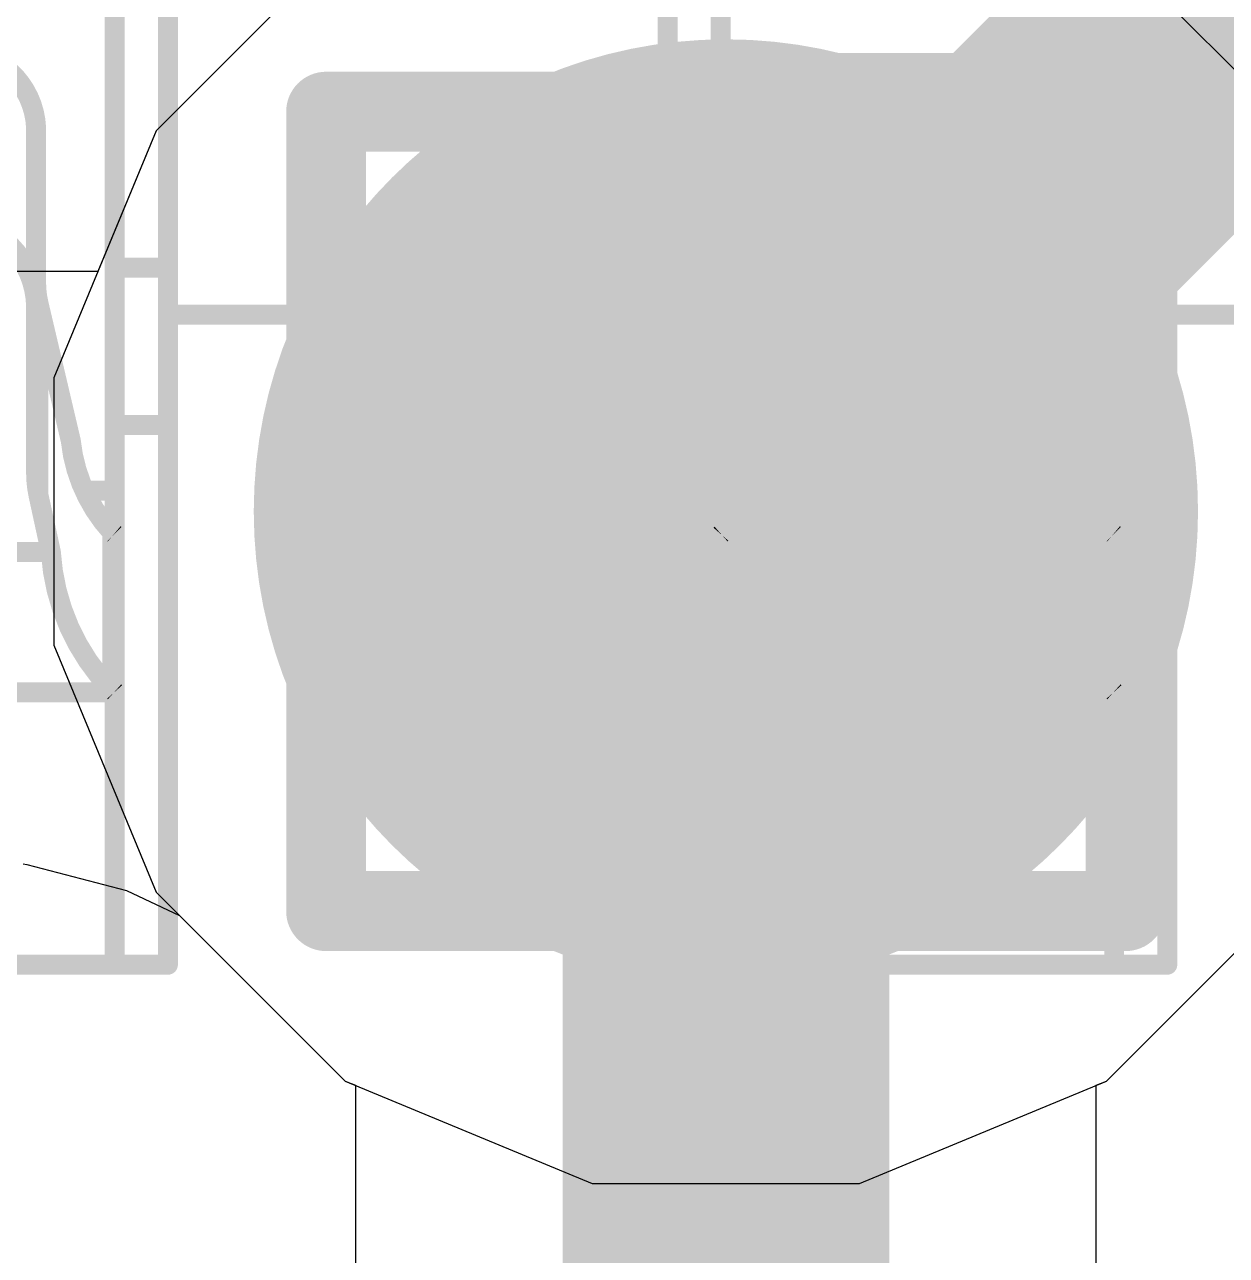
# Model space of a CAD drawing. Header units: inches. Extents: x -6 to 5433, y -4 to 5447.
# Drawn here: x 6.743 to 7.506, y 27.467 to 28.249 of the extents above; entities that cross this region are included whole.
import ezdxf

# ---------------------------------------------------------------- set-up
doc = ezdxf.new("R2010")
doc.units = ezdxf.units.IN
for name, color, linetype in [('Bottom Layer', 5, 'Continuous'), ('Drill Drawing', 1, 'Continuous'), ('Ground', 16, 'Continuous'), ('Mechanical 4', 56, 'Continuous'), ('Power', 76, 'Continuous'), ('Top Layer', 1, 'Continuous'), ('Via Holes', 16, 'Continuous')]:
    doc.layers.add(name, color=color, linetype=linetype)

msp = doc.modelspace()

# ---------------------------------------------------------------- hatches: boundary and pattern name
at = {"layer": 'Bottom Layer'}
h = msp.add_hatch(color=5, dxfattribs=at)
edge = h.paths.add_edge_path()
edge.add_arc((7.1882, 27.94), 0.3, 0, 360)
at = {"layer": 'Ground'}
h = msp.add_hatch(color=16, dxfattribs=at)
edge = h.paths.add_edge_path()
edge.add_arc((7.1882, 27.94), 0.3, 0, 360)
at = {"layer": 'Power'}
h = msp.add_hatch(color=76, dxfattribs=at)
edge = h.paths.add_edge_path()
edge.add_arc((7.1882, 27.94), 0.3, 0, 360)
at = {"layer": 'Top Layer'}
h = msp.add_hatch(color=1, dxfattribs=at)
edge = h.paths.add_edge_path()
edge.add_arc((7.1882, 27.94), 0.3, 0, 360)
at = {"layer": 'Via Holes'}
h = msp.add_hatch(color=7, dxfattribs=at)
edge = h.paths.add_edge_path()
edge.add_arc((7.1882, 27.94), 0.15, 0, 360)

# ---------------------------------------------------------------- linework, layer by layer
at = {"layer": 'Bottom Layer'}
for p, q in [((6.94633, 28.30199), (6.82621, 28.18187)), ((7.55019, 28.18187), (7.43007, 28.30199)), ((6.82621, 28.18187), (6.7612, 28.02494)), ((6.7612, 28.02494), (6.7612, 27.85506)), ((6.7612, 27.85506), (6.82621, 27.69813)), ((6.82621, 27.69813), (6.94633, 27.57801)), ((7.43007, 27.57801), (7.55019, 27.69813)), ((6.94633, 27.57801), (6.95288, 27.5753)), ((7.42352, 27.5753), (7.43007, 27.57801)), ((6.95288, 27.5753), (6.95288, 26.10575)), ((7.42352, 26.00828), (7.42352, 27.5753))]:
    msp.add_line(p, q, dxfattribs=at)
msp.add_lwpolyline([(7.1882, 26.00828, 0.20761, 0.20761, 0), (7.1882, 27.94, 0.20761, 0.20761, 0)], format="xyseb", dxfattribs=at)
msp.add_lwpolyline([(7.1363, 27.94, 0.1038, 0.1038, 1), (7.2401, 27.94, 0.1038, 0.1038, 1)], format="xyseb", close=True, dxfattribs=at)
at = {"layer": 'Drill Drawing'}
for points in [[(6.9342, 28.194, 0.0508, 0.0508, 0), (7.4422, 28.194, 0.0508, 0.0508, 0)], [(6.9342, 27.686, 0.0508, 0.0508, 0), (6.9342, 28.194, 0.0508, 0.0508, 0)], [(7.4422, 27.686, 0.0508, 0.0508, 0), (7.4422, 28.194, 0.0508, 0.0508, 0)], [(7.0358, 28.0924, 0.0508, 0.0508, 0), (7.3406, 28.0924, 0.0508, 0.0508, 0)], [(7.0358, 27.7876, 0.0508, 0.0508, 0), (7.0358, 28.0924, 0.0508, 0.0508, 0)], [(7.3406, 27.7876, 0.0508, 0.0508, 0), (7.3406, 28.0924, 0.0508, 0.0508, 0)], [(7.0358, 27.7876, 0.0508, 0.0508, 0), (7.3406, 27.7876, 0.0508, 0.0508, 0)], [(6.9342, 27.686, 0.0508, 0.0508, 0), (7.4422, 27.686, 0.0508, 0.0508, 0)]]:
    msp.add_lwpolyline(points, format="xyseb", dxfattribs=at)
for points in [[(6.9215, 28.194, 0.0254, 0.0254, 1), (6.9469, 28.194, 0.0254, 0.0254, 1)], [(6.9215, 28.194, 0.0254, 0.0254, 1), (6.9469, 28.194, 0.0254, 0.0254, 1)], [(7.4295, 28.194, 0.0254, 0.0254, 1), (7.4549, 28.194, 0.0254, 0.0254, 1)], [(7.4295, 28.194, 0.0254, 0.0254, 1), (7.4549, 28.194, 0.0254, 0.0254, 1)], [(7.0231, 28.0924, 0.0254, 0.0254, 1), (7.0485, 28.0924, 0.0254, 0.0254, 1)], [(7.0231, 28.0924, 0.0254, 0.0254, 1), (7.0485, 28.0924, 0.0254, 0.0254, 1)], [(7.3279, 28.0924, 0.0254, 0.0254, 1), (7.3533, 28.0924, 0.0254, 0.0254, 1)], [(7.3279, 28.0924, 0.0254, 0.0254, 1), (7.3533, 28.0924, 0.0254, 0.0254, 1)], [(7.0231, 27.7876, 0.0254, 0.0254, 1), (7.0485, 27.7876, 0.0254, 0.0254, 1)], [(7.0231, 27.7876, 0.0254, 0.0254, 1), (7.0485, 27.7876, 0.0254, 0.0254, 1)], [(7.3279, 27.7876, 0.0254, 0.0254, 1), (7.3533, 27.7876, 0.0254, 0.0254, 1)], [(7.3279, 27.7876, 0.0254, 0.0254, 1), (7.3533, 27.7876, 0.0254, 0.0254, 1)], [(6.9215, 27.686, 0.0254, 0.0254, 1), (6.9469, 27.686, 0.0254, 0.0254, 1)], [(6.9215, 27.686, 0.0254, 0.0254, 1), (6.9469, 27.686, 0.0254, 0.0254, 1)], [(7.4295, 27.686, 0.0254, 0.0254, 1), (7.4549, 27.686, 0.0254, 0.0254, 1)], [(7.4295, 27.686, 0.0254, 0.0254, 1), (7.4549, 27.686, 0.0254, 0.0254, 1)]]:
    msp.add_lwpolyline(points, format="xyseb", close=True, dxfattribs=at)
at = {"layer": 'Ground'}
for p, q in [((6.94633, 28.30199), (6.82621, 28.18187)), ((6.82621, 28.18187), (6.7612, 28.02494)), ((6.7612, 28.02494), (6.7612, 27.85506)), ((6.7612, 27.85506), (6.82621, 27.69813)), ((6.82621, 27.69813), (6.94633, 27.57801)), ((7.43007, 27.57801), (7.55019, 27.69813)), ((6.94633, 27.57801), (7.10326, 27.513)), ((7.27314, 27.513), (7.43007, 27.57801)), ((7.10326, 27.513), (7.27314, 27.513))]:
    msp.add_line(p, q, dxfattribs=at)
msp.add_lwpolyline([(7.1882, 27.94, 0.20761, 0.20761, 0), (8.86425, 29.61605, 0.20761, 0.20761, 0)], format="xyseb", dxfattribs=at)
msp.add_lwpolyline([(7.1363, 27.94, 0.1038, 0.1038, 1), (7.2401, 27.94, 0.1038, 0.1038, 1)], format="xyseb", close=True, dxfattribs=at)
at = {"layer": 'Mechanical 4'}
for points in [[(6.83365, 28.06495, 0.0127, 0.0127, 0), (6.83365, 28.53495, 0.0127, 0.0127, 0)], [(7.15115, 28.06495, 0.0127, 0.0127, 0), (7.15115, 28.53495, 0.0127, 0.0127, 0)], [(7.46865, 28.06495, 0.0127, 0.0127, 0), (7.46865, 28.53495, 0.0127, 0.0127, 0)], [(6.79991, 27.65195, 0.0127, 0.0127, 0), (6.79991, 28.35441, 0.0127, 0.0127, 0)], [(7.18491, 27.65195, 0.0127, 0.0127, 0), (7.18491, 28.35441, 0.0127, 0.0127, 0)], [(7.43491, 27.65195, 0.0127, 0.0127, 0), (7.43491, 28.35441, 0.0127, 0.0127, 0)], [(6.7259, 28.22494, 0.0127, 0.0127, -0.247377), (6.74991, 28.1837, 0.0127, 0.0127, 0)], [(7.23491, 28.1837, 0.0127, 0.0127, -0.247377), (7.25891, 28.22494, 0.0127, 0.0127, 0)], [(7.25892, 28.22494, 0.0127, 0.0127, 0), (7.36089, 28.22494, 0.0127, 0.0127, 0)], [(7.25892, 28.11528, 0.0127, 0.0127, 0), (7.25892, 28.22494, 0.0127, 0.0127, 0)], [(7.36089, 28.11528, 0.0127, 0.0127, 0), (7.36089, 28.22494, 0.0127, 0.0127, 0)], [(7.3609, 28.22494, 0.0127, 0.0127, -0.247377), (7.38491, 28.1837, 0.0127, 0.0127, 0)], [(6.74991, 27.96435, 0.0127, 0.0127, 0), (6.74991, 28.1837, 0.0127, 0.0127, 0)], [(7.23491, 27.96435, 0.0127, 0.0127, 0), (7.23491, 28.1837, 0.0127, 0.0127, 0)], [(7.38491, 27.96435, 0.0127, 0.0127, 0), (7.38491, 28.1837, 0.0127, 0.0127, 0)], [(6.7259, 28.11529, 0.0127, 0.0127, -0.23748), (6.74991, 28.07071, 0.0127, 0.0127, 0)], [(7.23491, 28.07071, 0.0127, 0.0127, -0.23748), (7.25891, 28.11529, 0.0127, 0.0127, 0)], [(7.25892, 28.11528, 0.0127, 0.0127, 0), (7.36089, 28.11528, 0.0127, 0.0127, 0)], [(7.3609, 28.11529, 0.0127, 0.0127, -0.23748), (7.38491, 28.07071, 0.0127, 0.0127, 0)], [(6.79991, 28.09495, 0.0127, 0.0127, 0), (6.83365, 28.09495, 0.0127, 0.0127, 0)], [(7.15115, 28.09495, 0.0127, 0.0127, 0), (7.18491, 28.09495, 0.0127, 0.0127, 0)], [(7.43491, 28.09495, 0.0127, 0.0127, 0), (7.46865, 28.09495, 0.0127, 0.0127, 0)], [(6.75142, 28.07223, 0.0127, 0.0127, -0.057864), (6.74991, 28.08526, 0.0127, 0.0127, 0)], [(7.23491, 28.08526, 0.0127, 0.0127, -0.057864), (7.23339, 28.07223, 0.0127, 0.0127, 0)], [(7.38642, 28.07223, 0.0127, 0.0127, -0.057864), (7.38491, 28.08526, 0.0127, 0.0127, 0)], [(6.75142, 28.07223, 0.0127, 0.0127, 0), (6.77194, 27.98495, 0.0127, 0.0127, 0)], [(6.75142, 27.95028, 0.0127, 0.0127, 0), (6.75142, 28.07223, 0.0127, 0.0127, 0)], [(7.21286, 27.98495, 0.0127, 0.0127, 0), (7.23339, 28.07223, 0.0127, 0.0127, 0)], [(7.23339, 27.95028, 0.0127, 0.0127, 0), (7.23339, 28.07223, 0.0127, 0.0127, 0)], [(7.38642, 28.07223, 0.0127, 0.0127, 0), (7.40694, 27.98495, 0.0127, 0.0127, 0)], [(7.38642, 27.95028, 0.0127, 0.0127, 0), (7.38642, 28.07223, 0.0127, 0.0127, 0)], [(6.83365, 28.06495, 0.0127, 0.0127, 0), (7.15115, 28.06495, 0.0127, 0.0127, 0)], [(6.83365, 27.65195, 0.0127, 0.0127, 0), (6.83365, 28.06495, 0.0127, 0.0127, 0)], [(7.15115, 27.65195, 0.0127, 0.0127, 0), (7.15115, 28.06495, 0.0127, 0.0127, 0)], [(7.46865, 28.06495, 0.0127, 0.0127, 0), (7.78615, 28.06495, 0.0127, 0.0127, 0)], [(7.46865, 27.65195, 0.0127, 0.0127, 0), (7.46865, 28.06495, 0.0127, 0.0127, 0)], [(6.79991, 27.99495, 0.0127, 0.0127, 0), (6.83365, 27.99495, 0.0127, 0.0127, 0)], [(7.15115, 27.99495, 0.0127, 0.0127, 0), (7.18491, 27.99495, 0.0127, 0.0127, 0)], [(7.43491, 27.99495, 0.0127, 0.0127, 0), (7.46865, 27.99495, 0.0127, 0.0127, 0)], [(6.79839, 27.92645, 0.0127, 0.0127, -0.162591), (6.77194, 27.98495, 0.0127, 0.0127, 0)], [(7.21287, 27.98495, 0.0127, 0.0127, -0.162591), (7.18642, 27.92645, 0.0127, 0.0127, 0)], [(7.43339, 27.92645, 0.0127, 0.0127, -0.162591), (7.40694, 27.98495, 0.0127, 0.0127, 0)], [(6.75142, 27.95028, 0.0127, 0.0127, -0.053658), (6.74991, 27.96435, 0.0127, 0.0127, 0)], [(7.23491, 27.96435, 0.0127, 0.0127, -0.053658), (7.23339, 27.95028, 0.0127, 0.0127, 0)], [(7.38642, 27.95028, 0.0127, 0.0127, -0.053658), (7.38491, 27.96435, 0.0127, 0.0127, 0)], [(6.75142, 27.95028, 0.0127, 0.0127, 0), (6.75928, 27.91418, 0.0127, 0.0127, 0)], [(6.78124, 27.95328, 0.0127, 0.0127, 0), (6.79991, 27.95328, 0.0127, 0.0127, 0)], [(7.18491, 27.95328, 0.0127, 0.0127, 0), (7.20357, 27.95328, 0.0127, 0.0127, 0)], [(7.22553, 27.91418, 0.0127, 0.0127, 0), (7.23339, 27.95028, 0.0127, 0.0127, 0)], [(7.38642, 27.95028, 0.0127, 0.0127, 0), (7.39428, 27.91418, 0.0127, 0.0127, 0)], [(7.41624, 27.95328, 0.0127, 0.0127, 0), (7.43491, 27.95328, 0.0127, 0.0127, 0)], [(6.79839, 27.92645, 0.0127, 0.0127, 0), (6.79865, 27.92629, 0.0127, 0.0127, 0)], [(6.79839, 27.82608, 0.0127, 0.0127, 0), (6.79839, 27.92645, 0.0127, 0.0127, 0)], [(6.79865, 27.92629, 0.0127, 0.0127, 0), (6.79891, 27.92613, 0.0127, 0.0127, 0)], [(6.79891, 27.92613, 0.0127, 0.0127, -0.006055), (6.79915, 27.92598, 0.0127, 0.0127, 0)], [(6.79915, 27.92598, 0.0127, 0.0127, -0.010737), (6.79936, 27.92584, 0.0127, 0.0127, 0)], [(6.79936, 27.92584, 0.0127, 0.0127, -0.018562), (6.79952, 27.92571, 0.0127, 0.0127, 0)], [(6.79952, 27.92572, 0.0127, 0.0127, -0.023386), (6.79965, 27.9256, 0.0127, 0.0127, 0)], [(6.79965, 27.9256, 0.0127, 0.0127, -0.054321), (6.79981, 27.9254, 0.0127, 0.0127, 0)], [(6.79981, 27.9254, 0.0127, 0.0127, -0.028597), (6.79991, 27.92521, 0.0127, 0.0127, 0)], [(7.18491, 27.92521, 0.0127, 0.0127, -0.011022), (7.18494, 27.9253, 0.0127, 0.0127, 0)], [(7.18494, 27.9253, 0.0127, 0.0127, -0.028404), (7.18499, 27.92539, 0.0127, 0.0127, 0)], [(7.18499, 27.92539, 0.0127, 0.0127, -0.035041), (7.18505, 27.92549, 0.0127, 0.0127, 0)], [(7.18505, 27.92549, 0.0127, 0.0127, -0.032319), (7.18515, 27.92559, 0.0127, 0.0127, 0)], [(7.18515, 27.92559, 0.0127, 0.0127, -0.024462), (7.18529, 27.92571, 0.0127, 0.0127, 0)], [(7.18529, 27.92571, 0.0127, 0.0127, -0.013729), (7.18547, 27.92584, 0.0127, 0.0127, 0)], [(7.18547, 27.92584, 0.0127, 0.0127, -0.00812), (7.18568, 27.92599, 0.0127, 0.0127, 0)], [(7.18568, 27.92599, 0.0127, 0.0127, -0.004821), (7.18591, 27.92614, 0.0127, 0.0127, 0)], [(7.18591, 27.92614, 0.0127, 0.0127, 0), (7.18642, 27.92645, 0.0127, 0.0127, 0)], [(7.18642, 27.82608, 0.0127, 0.0127, 0), (7.18642, 27.92645, 0.0127, 0.0127, 0)], [(7.43339, 27.92645, 0.0127, 0.0127, 0), (7.43365, 27.92629, 0.0127, 0.0127, 0)], [(7.43339, 27.82608, 0.0127, 0.0127, 0), (7.43339, 27.92645, 0.0127, 0.0127, 0)], [(7.43365, 27.92629, 0.0127, 0.0127, 0), (7.43391, 27.92613, 0.0127, 0.0127, 0)], [(7.43391, 27.92613, 0.0127, 0.0127, -0.006055), (7.43415, 27.92598, 0.0127, 0.0127, 0)], [(7.43415, 27.92598, 0.0127, 0.0127, -0.010737), (7.43436, 27.92584, 0.0127, 0.0127, 0)], [(7.43436, 27.92584, 0.0127, 0.0127, -0.018562), (7.43452, 27.92571, 0.0127, 0.0127, 0)], [(7.43452, 27.92572, 0.0127, 0.0127, -0.023386), (7.43465, 27.9256, 0.0127, 0.0127, 0)], [(7.43465, 27.9256, 0.0127, 0.0127, -0.054321), (7.43481, 27.9254, 0.0127, 0.0127, 0)], [(7.43481, 27.9254, 0.0127, 0.0127, -0.028597), (7.43491, 27.92521, 0.0127, 0.0127, 0)], [(6.59053, 27.91418, 0.0127, 0.0127, 0), (6.75928, 27.91418, 0.0127, 0.0127, 0)], [(6.79839, 27.82608, 0.0127, 0.0127, -0.179894), (6.75928, 27.91418, 0.0127, 0.0127, 0)], [(7.22553, 27.91418, 0.0127, 0.0127, -0.179894), (7.18642, 27.82608, 0.0127, 0.0127, 0)], [(7.22553, 27.91418, 0.0127, 0.0127, 0), (7.39428, 27.91418, 0.0127, 0.0127, 0)], [(7.43339, 27.82608, 0.0127, 0.0127, -0.179894), (7.39428, 27.91418, 0.0127, 0.0127, 0)], [(6.54991, 27.82495, 0.0127, 0.0127, 0), (6.79991, 27.82495, 0.0127, 0.0127, 0)], [(6.79839, 27.82608, 0.0127, 0.0127, 0), (6.79865, 27.82595, 0.0127, 0.0127, 0)], [(6.79865, 27.82595, 0.0127, 0.0127, 0), (6.79891, 27.82584, 0.0127, 0.0127, 0)], [(6.79891, 27.82584, 0.0127, 0.0127, -0.005205), (6.79915, 27.82573, 0.0127, 0.0127, 0)], [(6.79915, 27.82572, 0.0127, 0.0127, -0.009376), (6.79935, 27.82562, 0.0127, 0.0127, 0)], [(6.79935, 27.82562, 0.0127, 0.0127, -0.016687), (6.79952, 27.82552, 0.0127, 0.0127, 0)], [(6.79952, 27.82552, 0.0127, 0.0127, -0.021994), (6.79965, 27.82543, 0.0127, 0.0127, 0)], [(6.79964, 27.82543, 0.0127, 0.0127, -0.026751), (6.79974, 27.82535, 0.0127, 0.0127, 0)], [(6.79974, 27.82535, 0.0127, 0.0127, -0.028288), (6.79981, 27.82528, 0.0127, 0.0127, 0)], [(6.79981, 27.82528, 0.0127, 0.0127, -0.032605), (6.79991, 27.82515, 0.0127, 0.0127, 0)], [(7.18491, 27.82515, 0.0127, 0.0127, -0.013234), (7.18494, 27.82521, 0.0127, 0.0127, 0)], [(7.18491, 27.82495, 0.0127, 0.0127, 0), (7.43491, 27.82495, 0.0127, 0.0127, 0)], [(7.18494, 27.82521, 0.0127, 0.0127, -0.032689), (7.18499, 27.82528, 0.0127, 0.0127, 0)], [(7.18499, 27.82528, 0.0127, 0.0127, -0.037446), (7.18505, 27.82535, 0.0127, 0.0127, 0)], [(7.18505, 27.82535, 0.0127, 0.0127, -0.031881), (7.18515, 27.82543, 0.0127, 0.0127, 0)], [(7.18515, 27.82543, 0.0127, 0.0127, -0.02262), (7.18529, 27.82552, 0.0127, 0.0127, 0)], [(7.18529, 27.82552, 0.0127, 0.0127, -0.012209), (7.18547, 27.82562, 0.0127, 0.0127, 0)], [(7.18547, 27.82562, 0.0127, 0.0127, -0.00707), (7.18568, 27.82573, 0.0127, 0.0127, 0)], [(7.18568, 27.82573, 0.0127, 0.0127, 0), (7.18591, 27.82584, 0.0127, 0.0127, 0)], [(7.18591, 27.82584, 0.0127, 0.0127, 0), (7.18642, 27.82608, 0.0127, 0.0127, 0)], [(7.43339, 27.82608, 0.0127, 0.0127, 0), (7.43365, 27.82595, 0.0127, 0.0127, 0)], [(7.43365, 27.82595, 0.0127, 0.0127, 0), (7.43391, 27.82584, 0.0127, 0.0127, 0)], [(7.43391, 27.82584, 0.0127, 0.0127, -0.005205), (7.43415, 27.82573, 0.0127, 0.0127, 0)], [(7.43415, 27.82572, 0.0127, 0.0127, -0.009376), (7.43435, 27.82562, 0.0127, 0.0127, 0)], [(7.43435, 27.82562, 0.0127, 0.0127, -0.016687), (7.43452, 27.82552, 0.0127, 0.0127, 0)], [(7.43452, 27.82552, 0.0127, 0.0127, -0.021994), (7.43465, 27.82543, 0.0127, 0.0127, 0)], [(7.43464, 27.82543, 0.0127, 0.0127, -0.026751), (7.43474, 27.82535, 0.0127, 0.0127, 0)], [(7.43474, 27.82535, 0.0127, 0.0127, -0.028288), (7.43481, 27.82528, 0.0127, 0.0127, 0)], [(7.43481, 27.82528, 0.0127, 0.0127, -0.032605), (7.43491, 27.82515, 0.0127, 0.0127, 0)], [(6.51615, 27.65195, 0.0127, 0.0127, 0), (6.83365, 27.65195, 0.0127, 0.0127, 0)], [(7.15115, 27.65195, 0.0127, 0.0127, 0), (7.46865, 27.65195, 0.0127, 0.0127, 0)]]:
    msp.add_lwpolyline(points, format="xyseb", dxfattribs=at)
for points in [[(7.25574, 28.22494, 0.00635, 0.00635, 1), (7.26209, 28.22494, 0.00635, 0.00635, 1)], [(7.25574, 28.22494, 0.00635, 0.00635, 1), (7.26209, 28.22494, 0.00635, 0.00635, 1)], [(7.25574, 28.22494, 0.00635, 0.00635, 1), (7.26209, 28.22494, 0.00635, 0.00635, 1)], [(7.35772, 28.22494, 0.00635, 0.00635, 1), (7.36407, 28.22494, 0.00635, 0.00635, 1)], [(7.35772, 28.22494, 0.00635, 0.00635, 1), (7.36407, 28.22494, 0.00635, 0.00635, 1)], [(7.35772, 28.22494, 0.00635, 0.00635, 1), (7.36407, 28.22494, 0.00635, 0.00635, 1)], [(6.74673, 28.1837, 0.00635, 0.00635, 1), (6.75308, 28.1837, 0.00635, 0.00635, 1)], [(6.74673, 28.1837, 0.00635, 0.00635, 1), (6.75308, 28.1837, 0.00635, 0.00635, 1)], [(7.23173, 28.1837, 0.00635, 0.00635, 1), (7.23808, 28.1837, 0.00635, 0.00635, 1)], [(7.23173, 28.1837, 0.00635, 0.00635, 1), (7.23808, 28.1837, 0.00635, 0.00635, 1)], [(7.38173, 28.1837, 0.00635, 0.00635, 1), (7.38808, 28.1837, 0.00635, 0.00635, 1)], [(7.38173, 28.1837, 0.00635, 0.00635, 1), (7.38808, 28.1837, 0.00635, 0.00635, 1)], [(7.25574, 28.11529, 0.00635, 0.00635, 1), (7.26209, 28.11529, 0.00635, 0.00635, 1)], [(7.25574, 28.11528, 0.00635, 0.00635, 1), (7.26209, 28.11528, 0.00635, 0.00635, 1)], [(7.25574, 28.11528, 0.00635, 0.00635, 1), (7.26209, 28.11528, 0.00635, 0.00635, 1)], [(7.35772, 28.11528, 0.00635, 0.00635, 1), (7.36407, 28.11528, 0.00635, 0.00635, 1)], [(7.35772, 28.11528, 0.00635, 0.00635, 1), (7.36407, 28.11528, 0.00635, 0.00635, 1)], [(7.35772, 28.11529, 0.00635, 0.00635, 1), (7.36407, 28.11529, 0.00635, 0.00635, 1)], [(6.79673, 28.09495, 0.00635, 0.00635, 1), (6.80308, 28.09495, 0.00635, 0.00635, 1)], [(6.83048, 28.09495, 0.00635, 0.00635, 1), (6.83683, 28.09495, 0.00635, 0.00635, 1)], [(7.14798, 28.09495, 0.00635, 0.00635, 1), (7.15433, 28.09495, 0.00635, 0.00635, 1)], [(7.18173, 28.09495, 0.00635, 0.00635, 1), (7.18808, 28.09495, 0.00635, 0.00635, 1)], [(7.43173, 28.09495, 0.00635, 0.00635, 1), (7.43808, 28.09495, 0.00635, 0.00635, 1)], [(7.46548, 28.09495, 0.00635, 0.00635, 1), (7.47183, 28.09495, 0.00635, 0.00635, 1)], [(6.74673, 28.08526, 0.00635, 0.00635, 1), (6.75308, 28.08526, 0.00635, 0.00635, 1)], [(7.23173, 28.08526, 0.00635, 0.00635, 1), (7.23808, 28.08526, 0.00635, 0.00635, 1)], [(7.38173, 28.08526, 0.00635, 0.00635, 1), (7.38808, 28.08526, 0.00635, 0.00635, 1)], [(6.74825, 28.07223, 0.00635, 0.00635, 1), (6.7546, 28.07223, 0.00635, 0.00635, 1)], [(6.74825, 28.07223, 0.00635, 0.00635, 1), (6.7546, 28.07223, 0.00635, 0.00635, 1)], [(6.74825, 28.07223, 0.00635, 0.00635, 1), (6.7546, 28.07223, 0.00635, 0.00635, 1)], [(7.23021, 28.07223, 0.00635, 0.00635, 1), (7.23656, 28.07223, 0.00635, 0.00635, 1)], [(7.23021, 28.07223, 0.00635, 0.00635, 1), (7.23656, 28.07223, 0.00635, 0.00635, 1)], [(7.23021, 28.07223, 0.00635, 0.00635, 1), (7.23656, 28.07223, 0.00635, 0.00635, 1)], [(7.38325, 28.07223, 0.00635, 0.00635, 1), (7.3896, 28.07223, 0.00635, 0.00635, 1)], [(7.38325, 28.07223, 0.00635, 0.00635, 1), (7.3896, 28.07223, 0.00635, 0.00635, 1)], [(7.38325, 28.07223, 0.00635, 0.00635, 1), (7.3896, 28.07223, 0.00635, 0.00635, 1)], [(6.74673, 28.07071, 0.00635, 0.00635, 1), (6.75308, 28.07071, 0.00635, 0.00635, 1)], [(6.83048, 28.06495, 0.00635, 0.00635, 1), (6.83683, 28.06495, 0.00635, 0.00635, 1)], [(6.83048, 28.06495, 0.00635, 0.00635, 1), (6.83683, 28.06495, 0.00635, 0.00635, 1)], [(6.83048, 28.06495, 0.00635, 0.00635, 1), (6.83683, 28.06495, 0.00635, 0.00635, 1)], [(7.14798, 28.06495, 0.00635, 0.00635, 1), (7.15433, 28.06495, 0.00635, 0.00635, 1)], [(7.14798, 28.06495, 0.00635, 0.00635, 1), (7.15433, 28.06495, 0.00635, 0.00635, 1)], [(7.14798, 28.06495, 0.00635, 0.00635, 1), (7.15433, 28.06495, 0.00635, 0.00635, 1)], [(7.23173, 28.07071, 0.00635, 0.00635, 1), (7.23808, 28.07071, 0.00635, 0.00635, 1)], [(7.38173, 28.07071, 0.00635, 0.00635, 1), (7.38808, 28.07071, 0.00635, 0.00635, 1)], [(7.46548, 28.06495, 0.00635, 0.00635, 1), (7.47183, 28.06495, 0.00635, 0.00635, 1)], [(7.46548, 28.06495, 0.00635, 0.00635, 1), (7.47183, 28.06495, 0.00635, 0.00635, 1)], [(7.46548, 28.06495, 0.00635, 0.00635, 1), (7.47183, 28.06495, 0.00635, 0.00635, 1)], [(6.79673, 27.99495, 0.00635, 0.00635, 1), (6.80308, 27.99495, 0.00635, 0.00635, 1)], [(6.83048, 27.99495, 0.00635, 0.00635, 1), (6.83683, 27.99495, 0.00635, 0.00635, 1)], [(7.14798, 27.99495, 0.00635, 0.00635, 1), (7.15433, 27.99495, 0.00635, 0.00635, 1)], [(7.18173, 27.99495, 0.00635, 0.00635, 1), (7.18808, 27.99495, 0.00635, 0.00635, 1)], [(7.43173, 27.99495, 0.00635, 0.00635, 1), (7.43808, 27.99495, 0.00635, 0.00635, 1)], [(7.46548, 27.99495, 0.00635, 0.00635, 1), (7.47183, 27.99495, 0.00635, 0.00635, 1)], [(6.76877, 27.98495, 0.00635, 0.00635, 1), (6.77512, 27.98495, 0.00635, 0.00635, 1)], [(6.76877, 27.98495, 0.00635, 0.00635, 1), (6.77512, 27.98495, 0.00635, 0.00635, 1)], [(7.20969, 27.98495, 0.00635, 0.00635, 1), (7.21604, 27.98495, 0.00635, 0.00635, 1)], [(7.20969, 27.98495, 0.00635, 0.00635, 1), (7.21604, 27.98495, 0.00635, 0.00635, 1)], [(7.40377, 27.98495, 0.00635, 0.00635, 1), (7.41012, 27.98495, 0.00635, 0.00635, 1)], [(7.40377, 27.98495, 0.00635, 0.00635, 1), (7.41012, 27.98495, 0.00635, 0.00635, 1)], [(6.74673, 27.96435, 0.00635, 0.00635, 1), (6.75308, 27.96435, 0.00635, 0.00635, 1)], [(6.74673, 27.96435, 0.00635, 0.00635, 1), (6.75308, 27.96435, 0.00635, 0.00635, 1)], [(7.23173, 27.96435, 0.00635, 0.00635, 1), (7.23808, 27.96435, 0.00635, 0.00635, 1)], [(7.23173, 27.96435, 0.00635, 0.00635, 1), (7.23808, 27.96435, 0.00635, 0.00635, 1)], [(7.38173, 27.96435, 0.00635, 0.00635, 1), (7.38808, 27.96435, 0.00635, 0.00635, 1)], [(7.38173, 27.96435, 0.00635, 0.00635, 1), (7.38808, 27.96435, 0.00635, 0.00635, 1)], [(6.74825, 27.95028, 0.00635, 0.00635, 1), (6.7546, 27.95028, 0.00635, 0.00635, 1)], [(6.74825, 27.95028, 0.00635, 0.00635, 1), (6.7546, 27.95028, 0.00635, 0.00635, 1)], [(6.74825, 27.95028, 0.00635, 0.00635, 1), (6.7546, 27.95028, 0.00635, 0.00635, 1)], [(6.77807, 27.95328, 0.00635, 0.00635, 1), (6.78442, 27.95328, 0.00635, 0.00635, 1)], [(6.79673, 27.95328, 0.00635, 0.00635, 1), (6.80308, 27.95328, 0.00635, 0.00635, 1)], [(7.18173, 27.95328, 0.00635, 0.00635, 1), (7.18808, 27.95328, 0.00635, 0.00635, 1)], [(7.20039, 27.95328, 0.00635, 0.00635, 1), (7.20674, 27.95328, 0.00635, 0.00635, 1)], [(7.23021, 27.95028, 0.00635, 0.00635, 1), (7.23656, 27.95028, 0.00635, 0.00635, 1)], [(7.23021, 27.95028, 0.00635, 0.00635, 1), (7.23656, 27.95028, 0.00635, 0.00635, 1)], [(7.23021, 27.95028, 0.00635, 0.00635, 1), (7.23656, 27.95028, 0.00635, 0.00635, 1)], [(7.38325, 27.95028, 0.00635, 0.00635, 1), (7.3896, 27.95028, 0.00635, 0.00635, 1)], [(7.38325, 27.95028, 0.00635, 0.00635, 1), (7.3896, 27.95028, 0.00635, 0.00635, 1)], [(7.38325, 27.95028, 0.00635, 0.00635, 1), (7.3896, 27.95028, 0.00635, 0.00635, 1)], [(7.41307, 27.95328, 0.00635, 0.00635, 1), (7.41942, 27.95328, 0.00635, 0.00635, 1)], [(7.43173, 27.95328, 0.00635, 0.00635, 1), (7.43808, 27.95328, 0.00635, 0.00635, 1)], [(6.79521, 27.92645, 0.00635, 0.00635, 1), (6.80156, 27.92645, 0.00635, 0.00635, 1)], [(6.79521, 27.92645, 0.00635, 0.00635, 1), (6.80156, 27.92645, 0.00635, 0.00635, 1)], [(6.79521, 27.92645, 0.00635, 0.00635, 1), (6.80156, 27.92645, 0.00635, 0.00635, 1)], [(6.79548, 27.92629, 0.00635, 0.00635, 1), (6.80183, 27.92629, 0.00635, 0.00635, 1)], [(6.79548, 27.92629, 0.00635, 0.00635, 1), (6.80183, 27.92629, 0.00635, 0.00635, 1)], [(6.79574, 27.92613, 0.00635, 0.00635, 1), (6.80209, 27.92613, 0.00635, 0.00635, 1)], [(6.79573, 27.92613, 0.00635, 0.00635, 1), (6.80208, 27.92613, 0.00635, 0.00635, 1)], [(6.79598, 27.92598, 0.00635, 0.00635, 1), (6.80233, 27.92598, 0.00635, 0.00635, 1)], [(6.79597, 27.92598, 0.00635, 0.00635, 1), (6.80232, 27.92598, 0.00635, 0.00635, 1)], [(6.79618, 27.92584, 0.00635, 0.00635, 1), (6.80253, 27.92584, 0.00635, 0.00635, 1)], [(6.79618, 27.92584, 0.00635, 0.00635, 1), (6.80253, 27.92584, 0.00635, 0.00635, 1)], [(6.79635, 27.92572, 0.00635, 0.00635, 1), (6.8027, 27.92572, 0.00635, 0.00635, 1)], [(6.79635, 27.92571, 0.00635, 0.00635, 1), (6.8027, 27.92571, 0.00635, 0.00635, 1)], [(6.79647, 27.9256, 0.00635, 0.00635, 1), (6.80282, 27.9256, 0.00635, 0.00635, 1)], [(6.79647, 27.9256, 0.00635, 0.00635, 1), (6.80282, 27.9256, 0.00635, 0.00635, 1)], [(6.79663, 27.9254, 0.00635, 0.00635, 1), (6.80298, 27.9254, 0.00635, 0.00635, 1)], [(6.79663, 27.9254, 0.00635, 0.00635, 1), (6.80298, 27.9254, 0.00635, 0.00635, 1)], [(6.79673, 27.92521, 0.00635, 0.00635, 1), (6.80308, 27.92521, 0.00635, 0.00635, 1)], [(7.18173, 27.92521, 0.00635, 0.00635, 1), (7.18808, 27.92521, 0.00635, 0.00635, 1)], [(7.18177, 27.9253, 0.00635, 0.00635, 1), (7.18812, 27.9253, 0.00635, 0.00635, 1)], [(7.18177, 27.9253, 0.00635, 0.00635, 1), (7.18812, 27.9253, 0.00635, 0.00635, 1)], [(7.18181, 27.92539, 0.00635, 0.00635, 1), (7.18816, 27.92539, 0.00635, 0.00635, 1)], [(7.18181, 27.92539, 0.00635, 0.00635, 1), (7.18816, 27.92539, 0.00635, 0.00635, 1)], [(7.18188, 27.92549, 0.00635, 0.00635, 1), (7.18823, 27.92549, 0.00635, 0.00635, 1)], [(7.18188, 27.92549, 0.00635, 0.00635, 1), (7.18823, 27.92549, 0.00635, 0.00635, 1)], [(7.18198, 27.92559, 0.00635, 0.00635, 1), (7.18833, 27.92559, 0.00635, 0.00635, 1)], [(7.18198, 27.92559, 0.00635, 0.00635, 1), (7.18833, 27.92559, 0.00635, 0.00635, 1)], [(7.18212, 27.92571, 0.00635, 0.00635, 1), (7.18847, 27.92571, 0.00635, 0.00635, 1)], [(7.18211, 27.92571, 0.00635, 0.00635, 1), (7.18846, 27.92571, 0.00635, 0.00635, 1)], [(7.18229, 27.92584, 0.00635, 0.00635, 1), (7.18864, 27.92584, 0.00635, 0.00635, 1)], [(7.18229, 27.92584, 0.00635, 0.00635, 1), (7.18864, 27.92584, 0.00635, 0.00635, 1)], [(7.1825, 27.92599, 0.00635, 0.00635, 1), (7.18885, 27.92599, 0.00635, 0.00635, 1)], [(7.18251, 27.92599, 0.00635, 0.00635, 1), (7.18886, 27.92599, 0.00635, 0.00635, 1)], [(7.18274, 27.92614, 0.00635, 0.00635, 1), (7.18909, 27.92614, 0.00635, 0.00635, 1)], [(7.18274, 27.92614, 0.00635, 0.00635, 1), (7.18909, 27.92614, 0.00635, 0.00635, 1)], [(7.18325, 27.92645, 0.00635, 0.00635, 1), (7.1896, 27.92645, 0.00635, 0.00635, 1)], [(7.18325, 27.92645, 0.00635, 0.00635, 1), (7.1896, 27.92645, 0.00635, 0.00635, 1)], [(7.18325, 27.92645, 0.00635, 0.00635, 1), (7.1896, 27.92645, 0.00635, 0.00635, 1)], [(7.43021, 27.92645, 0.00635, 0.00635, 1), (7.43656, 27.92645, 0.00635, 0.00635, 1)], [(7.43021, 27.92645, 0.00635, 0.00635, 1), (7.43656, 27.92645, 0.00635, 0.00635, 1)], [(7.43021, 27.92645, 0.00635, 0.00635, 1), (7.43656, 27.92645, 0.00635, 0.00635, 1)], [(7.43048, 27.92629, 0.00635, 0.00635, 1), (7.43683, 27.92629, 0.00635, 0.00635, 1)], [(7.43048, 27.92629, 0.00635, 0.00635, 1), (7.43683, 27.92629, 0.00635, 0.00635, 1)], [(7.43074, 27.92613, 0.00635, 0.00635, 1), (7.43709, 27.92613, 0.00635, 0.00635, 1)], [(7.43073, 27.92613, 0.00635, 0.00635, 1), (7.43708, 27.92613, 0.00635, 0.00635, 1)], [(7.43098, 27.92598, 0.00635, 0.00635, 1), (7.43733, 27.92598, 0.00635, 0.00635, 1)], [(7.43097, 27.92598, 0.00635, 0.00635, 1), (7.43732, 27.92598, 0.00635, 0.00635, 1)], [(7.43118, 27.92584, 0.00635, 0.00635, 1), (7.43753, 27.92584, 0.00635, 0.00635, 1)], [(7.43118, 27.92584, 0.00635, 0.00635, 1), (7.43753, 27.92584, 0.00635, 0.00635, 1)], [(7.43135, 27.92572, 0.00635, 0.00635, 1), (7.4377, 27.92572, 0.00635, 0.00635, 1)], [(7.43135, 27.92571, 0.00635, 0.00635, 1), (7.4377, 27.92571, 0.00635, 0.00635, 1)], [(7.43147, 27.9256, 0.00635, 0.00635, 1), (7.43782, 27.9256, 0.00635, 0.00635, 1)], [(7.43147, 27.9256, 0.00635, 0.00635, 1), (7.43782, 27.9256, 0.00635, 0.00635, 1)], [(7.43163, 27.9254, 0.00635, 0.00635, 1), (7.43798, 27.9254, 0.00635, 0.00635, 1)], [(7.43163, 27.9254, 0.00635, 0.00635, 1), (7.43798, 27.9254, 0.00635, 0.00635, 1)], [(7.43173, 27.92521, 0.00635, 0.00635, 1), (7.43808, 27.92521, 0.00635, 0.00635, 1)], [(6.7561, 27.91418, 0.00635, 0.00635, 1), (6.76245, 27.91418, 0.00635, 0.00635, 1)], [(6.7561, 27.91418, 0.00635, 0.00635, 1), (6.76245, 27.91418, 0.00635, 0.00635, 1)], [(6.7561, 27.91418, 0.00635, 0.00635, 1), (6.76245, 27.91418, 0.00635, 0.00635, 1)], [(7.22236, 27.91418, 0.00635, 0.00635, 1), (7.22871, 27.91418, 0.00635, 0.00635, 1)], [(7.22236, 27.91418, 0.00635, 0.00635, 1), (7.22871, 27.91418, 0.00635, 0.00635, 1)], [(7.22236, 27.91418, 0.00635, 0.00635, 1), (7.22871, 27.91418, 0.00635, 0.00635, 1)], [(7.3911, 27.91418, 0.00635, 0.00635, 1), (7.39745, 27.91418, 0.00635, 0.00635, 1)], [(7.3911, 27.91418, 0.00635, 0.00635, 1), (7.39745, 27.91418, 0.00635, 0.00635, 1)], [(7.3911, 27.91418, 0.00635, 0.00635, 1), (7.39745, 27.91418, 0.00635, 0.00635, 1)], [(6.79521, 27.82608, 0.00635, 0.00635, 1), (6.80156, 27.82608, 0.00635, 0.00635, 1)], [(6.79521, 27.82608, 0.00635, 0.00635, 1), (6.80156, 27.82608, 0.00635, 0.00635, 1)], [(6.79521, 27.82608, 0.00635, 0.00635, 1), (6.80156, 27.82608, 0.00635, 0.00635, 1)], [(6.79548, 27.82595, 0.00635, 0.00635, 1), (6.80183, 27.82595, 0.00635, 0.00635, 1)], [(6.79548, 27.82595, 0.00635, 0.00635, 1), (6.80183, 27.82595, 0.00635, 0.00635, 1)], [(6.79574, 27.82584, 0.00635, 0.00635, 1), (6.80209, 27.82584, 0.00635, 0.00635, 1)], [(6.79574, 27.82584, 0.00635, 0.00635, 1), (6.80209, 27.82584, 0.00635, 0.00635, 1)], [(6.79598, 27.82573, 0.00635, 0.00635, 1), (6.80233, 27.82573, 0.00635, 0.00635, 1)], [(6.79597, 27.82572, 0.00635, 0.00635, 1), (6.80232, 27.82572, 0.00635, 0.00635, 1)], [(6.79618, 27.82562, 0.00635, 0.00635, 1), (6.80253, 27.82562, 0.00635, 0.00635, 1)], [(6.79618, 27.82562, 0.00635, 0.00635, 1), (6.80253, 27.82562, 0.00635, 0.00635, 1)], [(6.79635, 27.82552, 0.00635, 0.00635, 1), (6.8027, 27.82552, 0.00635, 0.00635, 1)], [(6.79635, 27.82552, 0.00635, 0.00635, 1), (6.8027, 27.82552, 0.00635, 0.00635, 1)], [(6.79647, 27.82543, 0.00635, 0.00635, 1), (6.80282, 27.82543, 0.00635, 0.00635, 1)], [(6.79647, 27.82543, 0.00635, 0.00635, 1), (6.80282, 27.82543, 0.00635, 0.00635, 1)], [(6.79657, 27.82535, 0.00635, 0.00635, 1), (6.80292, 27.82535, 0.00635, 0.00635, 1)], [(6.79656, 27.82535, 0.00635, 0.00635, 1), (6.80291, 27.82535, 0.00635, 0.00635, 1)], [(6.79663, 27.82528, 0.00635, 0.00635, 1), (6.80298, 27.82528, 0.00635, 0.00635, 1)], [(6.79663, 27.82528, 0.00635, 0.00635, 1), (6.80298, 27.82528, 0.00635, 0.00635, 1)], [(6.79673, 27.82515, 0.00635, 0.00635, 1), (6.80308, 27.82515, 0.00635, 0.00635, 1)], [(6.79673, 27.82495, 0.00635, 0.00635, 1), (6.80308, 27.82495, 0.00635, 0.00635, 1)], [(7.18173, 27.82515, 0.00635, 0.00635, 1), (7.18808, 27.82515, 0.00635, 0.00635, 1)], [(7.18173, 27.82495, 0.00635, 0.00635, 1), (7.18808, 27.82495, 0.00635, 0.00635, 1)], [(7.18177, 27.82521, 0.00635, 0.00635, 1), (7.18812, 27.82521, 0.00635, 0.00635, 1)], [(7.18177, 27.82521, 0.00635, 0.00635, 1), (7.18812, 27.82521, 0.00635, 0.00635, 1)], [(7.18181, 27.82528, 0.00635, 0.00635, 1), (7.18816, 27.82528, 0.00635, 0.00635, 1)], [(7.18181, 27.82528, 0.00635, 0.00635, 1), (7.18816, 27.82528, 0.00635, 0.00635, 1)], [(7.18188, 27.82535, 0.00635, 0.00635, 1), (7.18823, 27.82535, 0.00635, 0.00635, 1)], [(7.18188, 27.82535, 0.00635, 0.00635, 1), (7.18823, 27.82535, 0.00635, 0.00635, 1)], [(7.18197, 27.82543, 0.00635, 0.00635, 1), (7.18832, 27.82543, 0.00635, 0.00635, 1)], [(7.18198, 27.82543, 0.00635, 0.00635, 1), (7.18833, 27.82543, 0.00635, 0.00635, 1)], [(7.18211, 27.82552, 0.00635, 0.00635, 1), (7.18846, 27.82552, 0.00635, 0.00635, 1)], [(7.18211, 27.82552, 0.00635, 0.00635, 1), (7.18846, 27.82552, 0.00635, 0.00635, 1)], [(7.18229, 27.82562, 0.00635, 0.00635, 1), (7.18864, 27.82562, 0.00635, 0.00635, 1)], [(7.18229, 27.82562, 0.00635, 0.00635, 1), (7.18864, 27.82562, 0.00635, 0.00635, 1)], [(7.1825, 27.82573, 0.00635, 0.00635, 1), (7.18885, 27.82573, 0.00635, 0.00635, 1)], [(7.1825, 27.82573, 0.00635, 0.00635, 1), (7.18885, 27.82573, 0.00635, 0.00635, 1)], [(7.18274, 27.82584, 0.00635, 0.00635, 1), (7.18909, 27.82584, 0.00635, 0.00635, 1)], [(7.18274, 27.82584, 0.00635, 0.00635, 1), (7.18909, 27.82584, 0.00635, 0.00635, 1)], [(7.18325, 27.82608, 0.00635, 0.00635, 1), (7.1896, 27.82608, 0.00635, 0.00635, 1)], [(7.18325, 27.82608, 0.00635, 0.00635, 1), (7.1896, 27.82608, 0.00635, 0.00635, 1)], [(7.18325, 27.82608, 0.00635, 0.00635, 1), (7.1896, 27.82608, 0.00635, 0.00635, 1)], [(7.43021, 27.82608, 0.00635, 0.00635, 1), (7.43656, 27.82608, 0.00635, 0.00635, 1)], [(7.43021, 27.82608, 0.00635, 0.00635, 1), (7.43656, 27.82608, 0.00635, 0.00635, 1)], [(7.43021, 27.82608, 0.00635, 0.00635, 1), (7.43656, 27.82608, 0.00635, 0.00635, 1)], [(7.43048, 27.82595, 0.00635, 0.00635, 1), (7.43683, 27.82595, 0.00635, 0.00635, 1)], [(7.43048, 27.82595, 0.00635, 0.00635, 1), (7.43683, 27.82595, 0.00635, 0.00635, 1)], [(7.43074, 27.82584, 0.00635, 0.00635, 1), (7.43709, 27.82584, 0.00635, 0.00635, 1)], [(7.43074, 27.82584, 0.00635, 0.00635, 1), (7.43709, 27.82584, 0.00635, 0.00635, 1)], [(7.43098, 27.82573, 0.00635, 0.00635, 1), (7.43733, 27.82573, 0.00635, 0.00635, 1)], [(7.43097, 27.82572, 0.00635, 0.00635, 1), (7.43732, 27.82572, 0.00635, 0.00635, 1)], [(7.43118, 27.82562, 0.00635, 0.00635, 1), (7.43753, 27.82562, 0.00635, 0.00635, 1)], [(7.43118, 27.82562, 0.00635, 0.00635, 1), (7.43753, 27.82562, 0.00635, 0.00635, 1)], [(7.43135, 27.82552, 0.00635, 0.00635, 1), (7.4377, 27.82552, 0.00635, 0.00635, 1)], [(7.43135, 27.82552, 0.00635, 0.00635, 1), (7.4377, 27.82552, 0.00635, 0.00635, 1)], [(7.43147, 27.82543, 0.00635, 0.00635, 1), (7.43782, 27.82543, 0.00635, 0.00635, 1)], [(7.43147, 27.82543, 0.00635, 0.00635, 1), (7.43782, 27.82543, 0.00635, 0.00635, 1)], [(7.43157, 27.82535, 0.00635, 0.00635, 1), (7.43792, 27.82535, 0.00635, 0.00635, 1)], [(7.43156, 27.82535, 0.00635, 0.00635, 1), (7.43791, 27.82535, 0.00635, 0.00635, 1)], [(7.43163, 27.82528, 0.00635, 0.00635, 1), (7.43798, 27.82528, 0.00635, 0.00635, 1)], [(7.43163, 27.82528, 0.00635, 0.00635, 1), (7.43798, 27.82528, 0.00635, 0.00635, 1)], [(7.43173, 27.82515, 0.00635, 0.00635, 1), (7.43808, 27.82515, 0.00635, 0.00635, 1)], [(7.43173, 27.82495, 0.00635, 0.00635, 1), (7.43808, 27.82495, 0.00635, 0.00635, 1)], [(6.79673, 27.65195, 0.00635, 0.00635, 1), (6.80308, 27.65195, 0.00635, 0.00635, 1)], [(6.83048, 27.65195, 0.00635, 0.00635, 1), (6.83683, 27.65195, 0.00635, 0.00635, 1)], [(6.83048, 27.65195, 0.00635, 0.00635, 1), (6.83683, 27.65195, 0.00635, 0.00635, 1)], [(7.14798, 27.65195, 0.00635, 0.00635, 1), (7.15433, 27.65195, 0.00635, 0.00635, 1)], [(7.14798, 27.65195, 0.00635, 0.00635, 1), (7.15433, 27.65195, 0.00635, 0.00635, 1)], [(7.18173, 27.65195, 0.00635, 0.00635, 1), (7.18808, 27.65195, 0.00635, 0.00635, 1)], [(7.43173, 27.65195, 0.00635, 0.00635, 1), (7.43808, 27.65195, 0.00635, 0.00635, 1)], [(7.46548, 27.65195, 0.00635, 0.00635, 1), (7.47183, 27.65195, 0.00635, 0.00635, 1)], [(7.46548, 27.65195, 0.00635, 0.00635, 1), (7.47183, 27.65195, 0.00635, 0.00635, 1)]]:
    msp.add_lwpolyline(points, format="xyseb", close=True, dxfattribs=at)
at = {"layer": 'Power'}
for p, q in [((6.94633, 28.30199), (6.82621, 28.18187)), ((7.55019, 28.18188), (7.43007, 28.30199)), ((6.82621, 28.18187), (6.78915, 28.0924)), ((6.78915, 28.0924), (6.63087, 28.0924)), ((6.74167, 27.71609), (6.74407, 27.71558)), ((6.74407, 27.71558), (6.80729, 27.69912)), ((6.80729, 27.69912), (6.84104, 27.6833)), ((7.43007, 27.57801), (7.55019, 27.69813)), ((6.84104, 27.6833), (6.94633, 27.57801)), ((6.94633, 27.57801), (7.10326, 27.513)), ((7.27314, 27.513), (7.43007, 27.57801)), ((7.10326, 27.513), (7.27314, 27.513))]:
    msp.add_line(p, q, dxfattribs=at)
at = {"layer": 'Top Layer'}
for p, q in [((6.94633, 28.30199), (6.82621, 28.18187)), ((7.55019, 28.18187), (7.43007, 28.30199)), ((6.82621, 28.18187), (6.7612, 28.02494)), ((6.7612, 28.02494), (6.7612, 27.85506)), ((6.7612, 27.85506), (6.82621, 27.69813)), ((6.82621, 27.69813), (6.94633, 27.57801)), ((7.43007, 27.57801), (7.55019, 27.69813)), ((6.94633, 27.57801), (7.10326, 27.513)), ((7.27314, 27.513), (7.43007, 27.57801)), ((7.10326, 27.513), (7.27314, 27.513))]:
    msp.add_line(p, q, dxfattribs=at)

doc.saveas('drawing.dxf')
